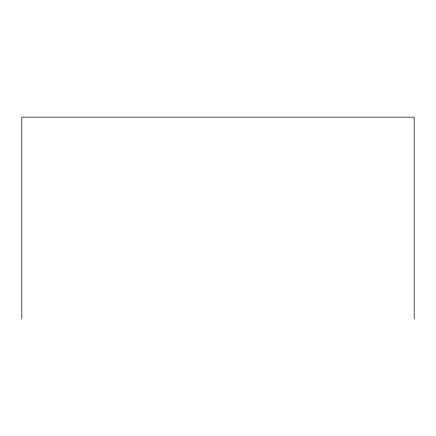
<?xml version="1.0" encoding="UTF-8"?>
<svg xmlns="http://www.w3.org/2000/svg" width="436" height="436" viewBox="0 0 436 436"><rect width="100%" height="100%" fill="white"/><g stroke="black" fill="none" stroke-linecap="round" stroke-linejoin="round"><path stroke-width="0.65" d="M414.2 318.836L414.2 117.164L21.8 117.164L21.8 318.836"/></g></svg>
